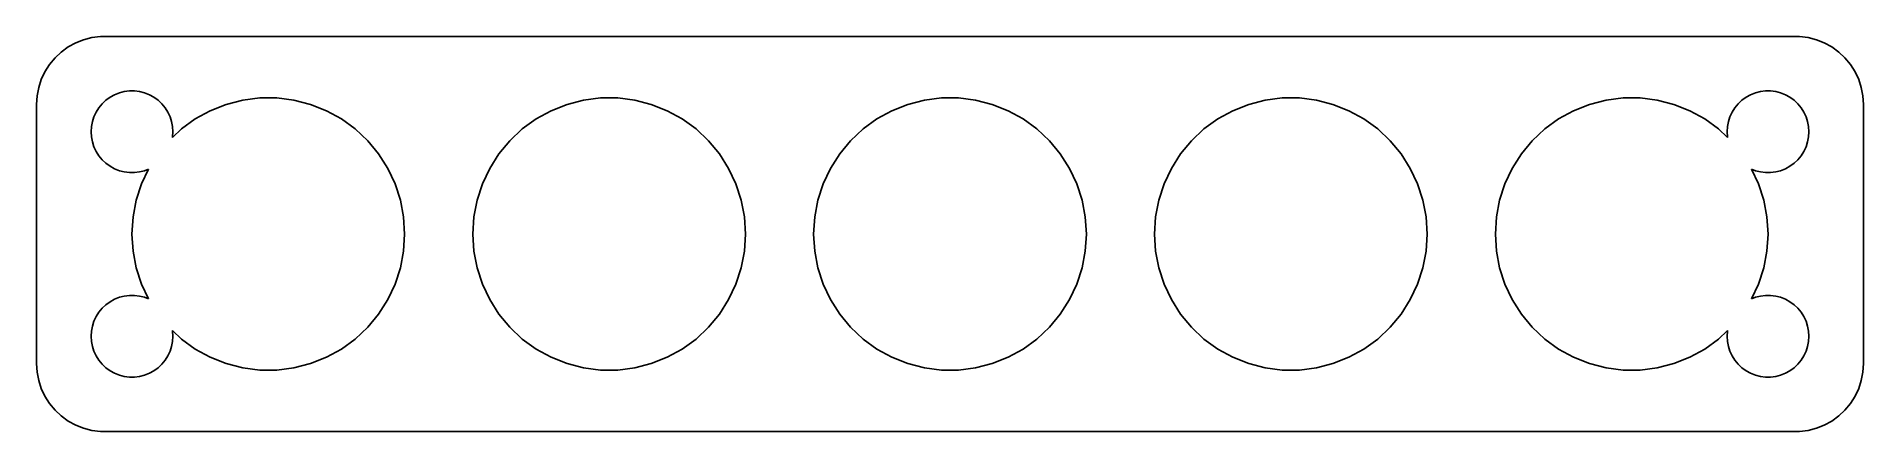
# Model space of a CAD drawing. Header units: metres. Extents: x -67 to 67, y 25 to 53.
import ezdxf

# ---------------------------------------------------------------- set-up
doc = ezdxf.new("R2010")
doc.units = ezdxf.units.M

msp = doc.modelspace()

# ---------------------------------------------------------------- linework, layer by layer
for p, q in [((-65.1871, 52.3526), (-65.6448, 51.9227)), ((-64.6791, 52.7216), (-65.1871, 52.3526)), ((-64.1289, 53.0241), (-64.6791, 52.7216)), ((-63.5451, 53.2553), (-64.1289, 53.0241)), ((-62.9369, 53.4114), (-63.5451, 53.2553)), ((-62.3139, 53.4901), (-62.9369, 53.4114)), ((62.3139, 53.4901), (-62.3139, 53.4901)), ((62.9369, 53.4114), (62.3139, 53.4901)), ((63.5451, 53.2553), (62.9369, 53.4114)), ((64.1289, 53.0241), (63.5451, 53.2553)), ((64.6791, 52.7216), (64.1289, 53.0241)), ((65.1871, 52.3526), (64.6791, 52.7216)), ((65.6448, 51.9227), (65.1871, 52.3526)), ((-66.0451, 51.4389), (-66.3815, 50.9088)), ((-65.6448, 51.9227), (-66.0451, 51.4389)), ((66.0451, 51.4389), (65.6448, 51.9227)), ((66.3815, 50.9088), (66.0451, 51.4389)), ((-66.8429, 49.7434), (-66.9606, 49.1267)), ((-66.6489, 50.3406), (-66.8429, 49.7434)), ((-66.3815, 50.9088), (-66.6489, 50.3406)), ((66.6489, 50.3406), (66.3815, 50.9088)), ((66.8429, 49.7434), (66.6489, 50.3406)), ((66.9606, 49.1267), (66.8429, 49.7434)), ((-66.9606, 49.1267), (-67, 48.5)), ((-67, 48.5), (-67, 29.5)), ((-62.6289, 47.9453), (-62.427, 48.2634)), ((-62.427, 48.2634), (-62.1869, 48.5536)), ((-62.1869, 48.5536), (-61.9123, 48.8115)), ((-61.9123, 48.8115), (-61.6075, 49.033)), ((-61.6075, 49.033), (-61.2773, 49.2145)), ((-61.2773, 49.2145), (-60.927, 49.3532)), ((-60.927, 49.3532), (-60.5621, 49.4469)), ((-60.5621, 49.4469), (-60.1884, 49.4941)), ((-60.1884, 49.4941), (-59.8116, 49.4941)), ((-59.8116, 49.4941), (-59.4379, 49.4469)), ((-59.4379, 49.4469), (-59.0729, 49.3532)), ((-59.0729, 49.3532), (-58.7227, 49.2145)), ((-58.7227, 49.2145), (-58.3925, 49.033)), ((-58.3925, 49.033), (-58.0877, 48.8115)), ((-58.0877, 48.8115), (-57.8131, 48.5536)), ((-57.8131, 48.5536), (-57.5729, 48.2634)), ((-57.5729, 48.2634), (-57.3711, 47.9453)), ((-54.2578, 48.0483), (-53.0902, 48.5106)), ((-53.0902, 48.5106), (-51.8738, 48.8229)), ((-51.8738, 48.8229), (-50.6279, 48.9803)), ((-50.6279, 48.9803), (-49.3721, 48.9803)), ((-49.3721, 48.9803), (-48.1262, 48.8229)), ((-48.1262, 48.8229), (-46.9098, 48.5106)), ((-46.9098, 48.5106), (-45.7422, 48.0483)), ((-29.2578, 48.0483), (-28.0902, 48.5106)), ((-28.0902, 48.5106), (-26.8738, 48.8229)), ((-26.8738, 48.8229), (-25.6279, 48.9803)), ((-25.6279, 48.9803), (-24.3721, 48.9803)), ((-24.3721, 48.9803), (-23.1262, 48.8229)), ((-23.1262, 48.8229), (-21.9098, 48.5106)), ((-21.9098, 48.5106), (-20.7422, 48.0483)), ((-4.25778, 48.0483), (-3.09016, 48.5106)), ((-3.09016, 48.5106), (-1.87381, 48.8229)), ((-1.87381, 48.8229), (-0.6279, 48.9803)), ((-0.6279, 48.9803), (0.6279, 48.9803)), ((0.6279, 48.9803), (1.87381, 48.8229)), ((1.87381, 48.8229), (3.09016, 48.5106)), ((3.09016, 48.5106), (4.25778, 48.0483)), ((20.7422, 48.0483), (21.9098, 48.5106)), ((21.9098, 48.5106), (23.1262, 48.8229)), ((23.1262, 48.8229), (24.3721, 48.9803)), ((24.3721, 48.9803), (25.6279, 48.9803)), ((25.6279, 48.9803), (26.8738, 48.8229)), ((26.8738, 48.8229), (28.0902, 48.5106)), ((28.0902, 48.5106), (29.2578, 48.0483)), ((45.7422, 48.0483), (46.9098, 48.5106)), ((46.9098, 48.5106), (48.1262, 48.8229)), ((48.1262, 48.8229), (49.3721, 48.9803)), ((49.3721, 48.9803), (50.6279, 48.9803)), ((50.6279, 48.9803), (51.8738, 48.8229)), ((51.8738, 48.8229), (53.0902, 48.5106)), ((53.0902, 48.5106), (54.2578, 48.0483)), ((57.3711, 47.9453), (57.5729, 48.2634)), ((57.5729, 48.2634), (57.8131, 48.5536)), ((57.8131, 48.5536), (58.0877, 48.8115)), ((58.0877, 48.8115), (58.3925, 49.033)), ((58.3925, 49.033), (58.7227, 49.2145)), ((58.7227, 49.2145), (59.0729, 49.3532)), ((59.0729, 49.3532), (59.4379, 49.4469)), ((59.4379, 49.4469), (59.8116, 49.4941)), ((59.8116, 49.4941), (60.1884, 49.4941)), ((60.1884, 49.4941), (60.5621, 49.4469)), ((60.5621, 49.4469), (60.927, 49.3532)), ((60.927, 49.3532), (61.2773, 49.2145)), ((61.2773, 49.2145), (61.6075, 49.033)), ((61.6075, 49.033), (61.9123, 48.8115)), ((61.9123, 48.8115), (62.1869, 48.5536)), ((62.1869, 48.5536), (62.427, 48.2634)), ((62.427, 48.2634), (62.6289, 47.9453)), ((67, 48.5), (66.9606, 49.1267)), ((67, 29.5), (67, 48.5)), ((-62.9763, 46.876), (-62.9057, 47.2461)), ((-62.9057, 47.2461), (-62.7893, 47.6044)), ((-62.7893, 47.6044), (-62.6289, 47.9453)), ((-57.3711, 47.9453), (-57.2107, 47.6044)), ((-57.2107, 47.6044), (-57.0942, 47.2461)), ((-57.0942, 47.2461), (-57.0237, 46.876)), ((-56.3742, 46.7051), (-55.3583, 47.4433)), ((-55.3583, 47.4433), (-54.2578, 48.0483)), ((-45.7422, 48.0483), (-44.6417, 47.4433)), ((-44.6417, 47.4433), (-43.6257, 46.7051)), ((-31.3742, 46.7051), (-30.3583, 47.4433)), ((-30.3583, 47.4433), (-29.2578, 48.0483)), ((-20.7422, 48.0483), (-19.6417, 47.4433)), ((-19.6417, 47.4433), (-18.6257, 46.7051)), ((-6.37424, 46.7051), (-5.35826, 47.4433)), ((-5.35826, 47.4433), (-4.25778, 48.0483)), ((4.25778, 48.0483), (5.35826, 47.4433)), ((5.35826, 47.4433), (6.37424, 46.7051)), ((18.6257, 46.7051), (19.6417, 47.4433)), ((19.6417, 47.4433), (20.7422, 48.0483)), ((29.2578, 48.0483), (30.3583, 47.4433)), ((30.3583, 47.4433), (31.3742, 46.7051)), ((43.6257, 46.7051), (44.6417, 47.4433)), ((44.6417, 47.4433), (45.7422, 48.0483)), ((54.2578, 48.0483), (55.3583, 47.4433)), ((55.3583, 47.4433), (56.3742, 46.7051)), ((57.0237, 46.876), (57.0942, 47.2461)), ((57.0942, 47.2461), (57.2107, 47.6044)), ((57.2107, 47.6044), (57.3711, 47.9453)), ((62.6289, 47.9453), (62.7893, 47.6044)), ((62.7893, 47.6044), (62.9057, 47.2461)), ((62.9057, 47.2461), (62.9763, 46.876)), ((-63, 46.5), (-62.9763, 46.876)), ((-62.9763, 46.124), (-63, 46.5)), ((-62.9057, 45.7539), (-62.9763, 46.124)), ((-62.7893, 45.3956), (-62.9057, 45.7539)), ((-57.0303, 46.089), (-56.3742, 46.7051)), ((-57.0237, 46.124), (-57.0303, 46.089)), ((-57.0237, 46.876), (-57, 46.5)), ((-57, 46.5), (-57.0237, 46.124)), ((-43.6257, 46.7051), (-42.7103, 45.8455)), ((-42.7103, 45.8455), (-41.9098, 44.8778)), ((-33.0902, 44.8778), (-32.2897, 45.8455)), ((-32.2897, 45.8455), (-31.3742, 46.7051)), ((-18.6257, 46.7051), (-17.7103, 45.8455)), ((-17.7103, 45.8455), (-16.9098, 44.8778)), ((-8.09016, 44.8778), (-7.28967, 45.8455)), ((-7.28967, 45.8455), (-6.37424, 46.7051)), ((6.37424, 46.7051), (7.28967, 45.8455)), ((7.28967, 45.8455), (8.09016, 44.8778)), ((16.9098, 44.8778), (17.7103, 45.8455)), ((17.7103, 45.8455), (18.6257, 46.7051)), ((31.3742, 46.7051), (32.2897, 45.8455)), ((32.2897, 45.8455), (33.0902, 44.8778)), ((41.9098, 44.8778), (42.7103, 45.8455)), ((42.7103, 45.8455), (43.6257, 46.7051)), ((56.3742, 46.7051), (57.0303, 46.089)), ((57, 46.5), (57.0237, 46.876)), ((57.0237, 46.124), (57, 46.5)), ((57.0303, 46.089), (57.0237, 46.124)), ((62.9057, 45.7539), (62.7893, 45.3956)), ((62.9763, 46.124), (62.9057, 45.7539)), ((62.9763, 46.876), (63, 46.5)), ((63, 46.5), (62.9763, 46.124)), ((-62.6289, 45.0547), (-62.7893, 45.3956)), ((-62.427, 44.7366), (-62.6289, 45.0547)), ((-62.1869, 44.4464), (-62.427, 44.7366)), ((-61.9123, 44.1884), (-62.1869, 44.4464)), ((-41.9098, 44.8778), (-41.2369, 43.8175)), ((-33.7631, 43.8175), (-33.0902, 44.8778)), ((-16.9098, 44.8778), (-16.2369, 43.8175)), ((-8.76306, 43.8175), (-8.09016, 44.8778)), ((8.09016, 44.8778), (8.76306, 43.8175)), ((16.2369, 43.8175), (16.9098, 44.8778)), ((33.0902, 44.8778), (33.7631, 43.8175)), ((41.2369, 43.8175), (41.9098, 44.8778)), ((62.1869, 44.4464), (61.9123, 44.1884)), ((62.427, 44.7366), (62.1869, 44.4464)), ((62.6289, 45.0547), (62.427, 44.7366)), ((62.7893, 45.3956), (62.6289, 45.0547)), ((-61.6075, 43.967), (-61.9123, 44.1884)), ((-61.2773, 43.7855), (-61.6075, 43.967)), ((-60.927, 43.6468), (-61.2773, 43.7855)), ((-60.5621, 43.5531), (-60.927, 43.6468)), ((-60.1884, 43.5059), (-60.5621, 43.5531)), ((-59.8116, 43.5059), (-60.1884, 43.5059)), ((-59.4379, 43.5531), (-59.8116, 43.5059)), ((-59.0729, 43.6468), (-59.4379, 43.5531)), ((-59.2978, 42.6812), (-58.7908, 43.7585)), ((-58.7908, 43.7585), (-59.0729, 43.6468)), ((-41.2369, 43.8175), (-40.7022, 42.6812)), ((-34.2978, 42.6812), (-33.7631, 43.8175)), ((-16.2369, 43.8175), (-15.7022, 42.6812)), ((-9.29776, 42.6812), (-8.76306, 43.8175)), ((8.76306, 43.8175), (9.29776, 42.6812)), ((15.7022, 42.6812), (16.2369, 43.8175)), ((33.7631, 43.8175), (34.2978, 42.6812)), ((40.7022, 42.6812), (41.2369, 43.8175)), ((59.0729, 43.6468), (58.7908, 43.7585)), ((58.7908, 43.7585), (59.2978, 42.6812)), ((59.4379, 43.5531), (59.0729, 43.6468)), ((59.8116, 43.5059), (59.4379, 43.5531)), ((60.1884, 43.5059), (59.8116, 43.5059)), ((60.5621, 43.5531), (60.1884, 43.5059)), ((60.927, 43.6468), (60.5621, 43.5531)), ((61.2773, 43.7855), (60.927, 43.6468)), ((61.6075, 43.967), (61.2773, 43.7855)), ((61.9123, 44.1884), (61.6075, 43.967)), ((-59.6858, 41.4869), (-59.2978, 42.6812)), ((-40.7022, 42.6812), (-40.3142, 41.4869)), ((-34.6858, 41.4869), (-34.2978, 42.6812)), ((-15.7022, 42.6812), (-15.3142, 41.4869)), ((-9.68582, 41.4869), (-9.29776, 42.6812)), ((9.29776, 42.6812), (9.68582, 41.4869)), ((15.3142, 41.4869), (15.7022, 42.6812)), ((34.2978, 42.6812), (34.6858, 41.4869)), ((40.3142, 41.4869), (40.7022, 42.6812)), ((59.2978, 42.6812), (59.6858, 41.4869)), ((-60, 39), (-59.9211, 40.2533)), ((-59.9211, 40.2533), (-59.6858, 41.4869)), ((-40.3142, 41.4869), (-40.0788, 40.2533)), ((-40.0788, 40.2533), (-40, 39)), ((-35, 39), (-34.9211, 40.2533)), ((-34.9211, 40.2533), (-34.6858, 41.4869)), ((-15.3142, 41.4869), (-15.0788, 40.2533)), ((-15.0788, 40.2533), (-15, 39)), ((-10, 39), (-9.92114, 40.2533)), ((-9.92114, 40.2533), (-9.68582, 41.4869)), ((9.68582, 41.4869), (9.92114, 40.2533)), ((9.92114, 40.2533), (10, 39)), ((15, 39), (15.0788, 40.2533)), ((15.0788, 40.2533), (15.3142, 41.4869)), ((34.6858, 41.4869), (34.9211, 40.2533)), ((34.9211, 40.2533), (35, 39)), ((40, 39), (40.0788, 40.2533)), ((40.0788, 40.2533), (40.3142, 41.4869)), ((59.6858, 41.4869), (59.9211, 40.2533)), ((59.9211, 40.2533), (60, 39)), ((-59.9211, 37.7467), (-60, 39)), ((-40, 39), (-40.0788, 37.7467)), ((-34.9211, 37.7467), (-35, 39)), ((-15, 39), (-15.0788, 37.7467)), ((-9.92114, 37.7467), (-10, 39)), ((10, 39), (9.92114, 37.7467)), ((15.0788, 37.7467), (15, 39)), ((35, 39), (34.9211, 37.7467)), ((40.0788, 37.7467), (40, 39)), ((60, 39), (59.9211, 37.7467)), ((-59.6858, 36.5131), (-59.9211, 37.7467)), ((-40.0788, 37.7467), (-40.3142, 36.5131)), ((-34.6858, 36.5131), (-34.9211, 37.7467)), ((-15.0788, 37.7467), (-15.3142, 36.5131)), ((-9.68582, 36.5131), (-9.92114, 37.7467)), ((9.92114, 37.7467), (9.68582, 36.5131)), ((15.3142, 36.5131), (15.0788, 37.7467)), ((34.9211, 37.7467), (34.6858, 36.5131)), ((40.3142, 36.5131), (40.0788, 37.7467)), ((59.9211, 37.7467), (59.6858, 36.5131)), ((-59.2978, 35.3188), (-59.6858, 36.5131)), ((-40.3142, 36.5131), (-40.7022, 35.3188)), ((-34.2978, 35.3188), (-34.6858, 36.5131)), ((-15.3142, 36.5131), (-15.7022, 35.3188)), ((-9.29776, 35.3188), (-9.68582, 36.5131)), ((9.68582, 36.5131), (9.29776, 35.3188)), ((15.7022, 35.3188), (15.3142, 36.5131)), ((34.6858, 36.5131), (34.2978, 35.3188)), ((40.7022, 35.3188), (40.3142, 36.5131)), ((59.6858, 36.5131), (59.2978, 35.3188)), ((-58.7908, 34.2415), (-59.2978, 35.3188)), ((-40.7022, 35.3188), (-41.2369, 34.1825)), ((-33.7631, 34.1825), (-34.2978, 35.3188)), ((-15.7022, 35.3188), (-16.2369, 34.1825)), ((-8.76306, 34.1825), (-9.29776, 35.3188)), ((9.29776, 35.3188), (8.76306, 34.1825)), ((16.2369, 34.1825), (15.7022, 35.3188)), ((34.2978, 35.3188), (33.7631, 34.1825)), ((41.2369, 34.1825), (40.7022, 35.3188)), ((59.2978, 35.3188), (58.7908, 34.2415)), ((-62.427, 33.2634), (-62.1869, 33.5536)), ((-62.1869, 33.5536), (-61.9123, 33.8116)), ((-61.9123, 33.8116), (-61.6075, 34.033)), ((-61.6075, 34.033), (-61.2773, 34.2145)), ((-61.2773, 34.2145), (-60.927, 34.3532)), ((-60.927, 34.3532), (-60.5621, 34.4469)), ((-60.5621, 34.4469), (-60.1884, 34.4941)), ((-60.1884, 34.4941), (-59.8116, 34.4941)), ((-59.8116, 34.4941), (-59.4379, 34.4469)), ((-59.4379, 34.4469), (-59.0729, 34.3532)), ((-59.0729, 34.3532), (-58.7908, 34.2415)), ((-41.2369, 34.1825), (-41.9098, 33.1222)), ((-33.0902, 33.1222), (-33.7631, 34.1825)), ((-16.2369, 34.1825), (-16.9098, 33.1222)), ((-8.09016, 33.1222), (-8.76306, 34.1825)), ((8.76306, 34.1825), (8.09016, 33.1222)), ((16.9098, 33.1222), (16.2369, 34.1825)), ((33.7631, 34.1825), (33.0902, 33.1222)), ((41.9098, 33.1222), (41.2369, 34.1825)), ((58.7908, 34.2415), (59.0729, 34.3532)), ((59.0729, 34.3532), (59.4379, 34.4469)), ((59.4379, 34.4469), (59.8116, 34.4941)), ((59.8116, 34.4941), (60.1884, 34.4941)), ((60.1884, 34.4941), (60.5621, 34.4469)), ((60.5621, 34.4469), (60.927, 34.3532)), ((60.927, 34.3532), (61.2773, 34.2145)), ((61.2773, 34.2145), (61.6075, 34.033)), ((61.6075, 34.033), (61.9123, 33.8116)), ((61.9123, 33.8116), (62.1869, 33.5536)), ((62.1869, 33.5536), (62.427, 33.2634)), ((-62.9763, 31.876), (-62.9057, 32.2461)), ((-62.9057, 32.2461), (-62.7893, 32.6044)), ((-62.7893, 32.6044), (-62.6289, 32.9453)), ((-62.6289, 32.9453), (-62.427, 33.2634)), ((-41.9098, 33.1222), (-42.7103, 32.1545)), ((-32.2897, 32.1545), (-33.0902, 33.1222)), ((-16.9098, 33.1222), (-17.7103, 32.1545)), ((-7.28967, 32.1545), (-8.09016, 33.1222)), ((8.09016, 33.1222), (7.28967, 32.1545)), ((17.7103, 32.1545), (16.9098, 33.1222)), ((33.0902, 33.1222), (32.2897, 32.1545)), ((42.7103, 32.1545), (41.9098, 33.1222)), ((62.427, 33.2634), (62.6289, 32.9453)), ((62.6289, 32.9453), (62.7893, 32.6044)), ((62.7893, 32.6044), (62.9057, 32.2461)), ((62.9057, 32.2461), (62.9763, 31.876)), ((-63, 31.5), (-62.9763, 31.876)), ((-62.9763, 31.124), (-63, 31.5)), ((-62.9057, 30.7539), (-62.9763, 31.124)), ((-57.0237, 31.124), (-57.0942, 30.7539)), ((-56.3742, 31.2949), (-57.0303, 31.911)), ((-57.0303, 31.911), (-57.0237, 31.876)), ((-57.0237, 31.876), (-57, 31.5)), ((-57, 31.5), (-57.0237, 31.124)), ((-55.3583, 30.5567), (-56.3742, 31.2949)), ((-43.6257, 31.2949), (-44.6417, 30.5567)), ((-42.7103, 32.1545), (-43.6257, 31.2949)), ((-31.3742, 31.2949), (-32.2897, 32.1545)), ((-30.3583, 30.5567), (-31.3742, 31.2949)), ((-18.6257, 31.2949), (-19.6417, 30.5567)), ((-17.7103, 32.1545), (-18.6257, 31.2949)), ((-6.37424, 31.2949), (-7.28967, 32.1545)), ((-5.35826, 30.5567), (-6.37424, 31.2949)), ((6.37424, 31.2949), (5.35826, 30.5567)), ((7.28967, 32.1545), (6.37424, 31.2949)), ((18.6257, 31.2949), (17.7103, 32.1545)), ((19.6417, 30.5567), (18.6257, 31.2949)), ((31.3742, 31.2949), (30.3583, 30.5567)), ((32.2897, 32.1545), (31.3742, 31.2949)), ((43.6257, 31.2949), (42.7103, 32.1545)), ((44.6417, 30.5567), (43.6257, 31.2949)), ((56.3742, 31.2949), (55.3583, 30.5567)), ((57.0303, 31.911), (56.3742, 31.2949)), ((57, 31.5), (57.0237, 31.876)), ((57.0237, 31.124), (57, 31.5)), ((57.0237, 31.876), (57.0303, 31.911)), ((57.0942, 30.7539), (57.0237, 31.124)), ((62.9763, 31.124), (62.9057, 30.7539)), ((62.9763, 31.876), (63, 31.5)), ((63, 31.5), (62.9763, 31.124)), ((-67, 29.5), (-66.9606, 28.8733)), ((-62.7893, 30.3956), (-62.9057, 30.7539)), ((-62.6289, 30.0547), (-62.7893, 30.3956)), ((-62.427, 29.7366), (-62.6289, 30.0547)), ((-62.1869, 29.4464), (-62.427, 29.7366)), ((-57.5729, 29.7366), (-57.8131, 29.4464)), ((-57.3711, 30.0547), (-57.5729, 29.7366)), ((-57.2107, 30.3956), (-57.3711, 30.0547)), ((-57.0942, 30.7539), (-57.2107, 30.3956)), ((-54.2578, 29.9517), (-55.3583, 30.5567)), ((-53.0902, 29.4894), (-54.2578, 29.9517)), ((-51.8738, 29.1771), (-53.0902, 29.4894)), ((-46.9098, 29.4894), (-48.1262, 29.1771)), ((-45.7422, 29.9517), (-46.9098, 29.4894)), ((-44.6417, 30.5567), (-45.7422, 29.9517)), ((-29.2578, 29.9517), (-30.3583, 30.5567)), ((-28.0902, 29.4894), (-29.2578, 29.9517)), ((-26.8738, 29.1771), (-28.0902, 29.4894)), ((-21.9098, 29.4894), (-23.1262, 29.1771)), ((-20.7422, 29.9517), (-21.9098, 29.4894)), ((-19.6417, 30.5567), (-20.7422, 29.9517)), ((-4.25778, 29.9517), (-5.35826, 30.5567)), ((-3.09016, 29.4894), (-4.25778, 29.9517)), ((-1.87381, 29.1771), (-3.09016, 29.4894)), ((3.09016, 29.4894), (1.87381, 29.1771)), ((4.25778, 29.9517), (3.09016, 29.4894)), ((5.35826, 30.5567), (4.25778, 29.9517)), ((20.7422, 29.9517), (19.6417, 30.5567)), ((21.9098, 29.4894), (20.7422, 29.9517)), ((23.1262, 29.1771), (21.9098, 29.4894)), ((28.0902, 29.4894), (26.8738, 29.1771)), ((29.2578, 29.9517), (28.0902, 29.4894)), ((30.3583, 30.5567), (29.2578, 29.9517)), ((45.7422, 29.9517), (44.6417, 30.5567)), ((46.9098, 29.4894), (45.7422, 29.9517)), ((48.1262, 29.1771), (46.9098, 29.4894)), ((53.0902, 29.4894), (51.8738, 29.1771)), ((54.2578, 29.9517), (53.0902, 29.4894)), ((55.3583, 30.5567), (54.2578, 29.9517)), ((57.2107, 30.3956), (57.0942, 30.7539)), ((57.3711, 30.0547), (57.2107, 30.3956)), ((57.5729, 29.7366), (57.3711, 30.0547)), ((57.8131, 29.4464), (57.5729, 29.7366)), ((62.427, 29.7366), (62.1869, 29.4464)), ((62.6289, 30.0547), (62.427, 29.7366)), ((62.7893, 30.3956), (62.6289, 30.0547)), ((62.9057, 30.7539), (62.7893, 30.3956)), ((66.9606, 28.8733), (67, 29.5)), ((-66.9606, 28.8733), (-66.8429, 28.2566)), ((-66.8429, 28.2566), (-66.6489, 27.6594)), ((-61.9123, 29.1885), (-62.1869, 29.4464)), ((-61.6075, 28.967), (-61.9123, 29.1885)), ((-61.2773, 28.7855), (-61.6075, 28.967)), ((-60.927, 28.6468), (-61.2773, 28.7855)), ((-60.5621, 28.5531), (-60.927, 28.6468)), ((-60.1884, 28.5059), (-60.5621, 28.5531)), ((-59.8116, 28.5059), (-60.1884, 28.5059)), ((-59.4379, 28.5531), (-59.8116, 28.5059)), ((-59.0729, 28.6468), (-59.4379, 28.5531)), ((-58.7227, 28.7855), (-59.0729, 28.6468)), ((-58.3925, 28.967), (-58.7227, 28.7855)), ((-58.0877, 29.1885), (-58.3925, 28.967)), ((-57.8131, 29.4464), (-58.0877, 29.1885)), ((-50.6279, 29.0197), (-51.8738, 29.1771)), ((-49.3721, 29.0197), (-50.6279, 29.0197)), ((-48.1262, 29.1771), (-49.3721, 29.0197)), ((-25.6279, 29.0197), (-26.8738, 29.1771)), ((-24.3721, 29.0197), (-25.6279, 29.0197)), ((-23.1262, 29.1771), (-24.3721, 29.0197)), ((-0.6279, 29.0197), (-1.87381, 29.1771)), ((0.6279, 29.0197), (-0.6279, 29.0197)), ((1.87381, 29.1771), (0.6279, 29.0197)), ((24.3721, 29.0197), (23.1262, 29.1771)), ((25.6279, 29.0197), (24.3721, 29.0197)), ((26.8738, 29.1771), (25.6279, 29.0197)), ((49.3721, 29.0197), (48.1262, 29.1771)), ((50.6279, 29.0197), (49.3721, 29.0197)), ((51.8738, 29.1771), (50.6279, 29.0197)), ((58.0877, 29.1885), (57.8131, 29.4464)), ((58.3925, 28.967), (58.0877, 29.1885)), ((58.7227, 28.7855), (58.3925, 28.967)), ((59.0729, 28.6468), (58.7227, 28.7855)), ((59.4379, 28.5531), (59.0729, 28.6468)), ((59.8116, 28.5059), (59.4379, 28.5531)), ((60.1884, 28.5059), (59.8116, 28.5059)), ((60.5621, 28.5531), (60.1884, 28.5059)), ((60.927, 28.6468), (60.5621, 28.5531)), ((61.2773, 28.7855), (60.927, 28.6468)), ((61.6075, 28.967), (61.2773, 28.7855)), ((61.9123, 29.1885), (61.6075, 28.967)), ((62.1869, 29.4464), (61.9123, 29.1885)), ((66.6489, 27.6594), (66.8429, 28.2566)), ((66.8429, 28.2566), (66.9606, 28.8733)), ((-66.6489, 27.6594), (-66.3815, 27.0912)), ((-66.3815, 27.0912), (-66.0451, 26.5611)), ((66.0451, 26.5611), (66.3815, 27.0912)), ((66.3815, 27.0912), (66.6489, 27.6594)), ((-66.0451, 26.5611), (-65.6448, 26.0773)), ((-65.6448, 26.0773), (-65.1871, 25.6474)), ((-65.1871, 25.6474), (-64.6791, 25.2784)), ((64.6791, 25.2784), (65.1871, 25.6474)), ((65.1871, 25.6474), (65.6448, 26.0773)), ((65.6448, 26.0773), (66.0451, 26.5611)), ((-64.6791, 25.2784), (-64.1289, 24.9759)), ((-64.1289, 24.9759), (-63.5451, 24.7447)), ((-63.5451, 24.7447), (-62.9369, 24.5886)), ((-62.9369, 24.5886), (-62.3139, 24.5099)), ((-62.3139, 24.5099), (62.3139, 24.5099)), ((62.3139, 24.5099), (62.9369, 24.5886)), ((62.9369, 24.5886), (63.5451, 24.7447)), ((63.5451, 24.7447), (64.1289, 24.9759)), ((64.1289, 24.9759), (64.6791, 25.2784))]:
    msp.add_line(p, q)

doc.saveas('drawing.dxf')
